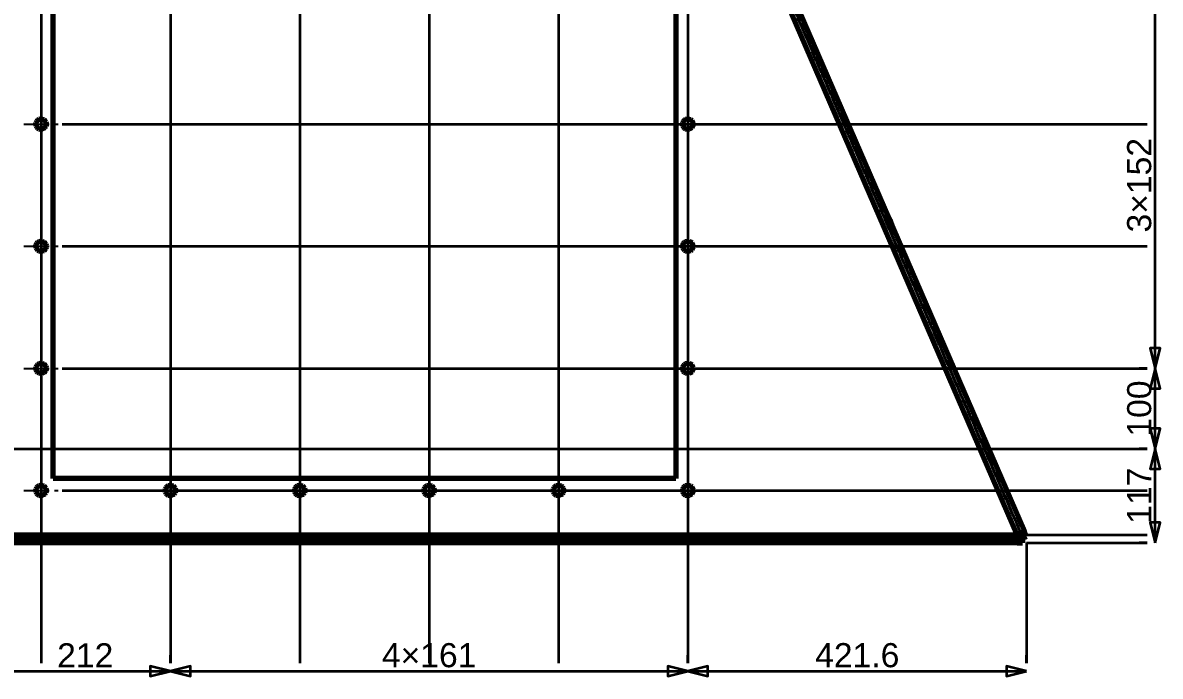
# Model space of a CAD drawing. Header units: millimetres. Extents: x 0 to 420, y 0 to 297.
# Drawn here: x 76.2 to 217.8, y 151.4 to 232.7 of the extents above; entities that cross this region are included whole.
import ezdxf
from ezdxf.enums import TextEntityAlignment as Align

# ---------------------------------------------------------------- set-up
doc = ezdxf.new("R2010")
doc.units = ezdxf.units.MM
doc.linetypes.add('CENTER', pattern=[5.08, 3.175, -0.635, 0.635, -0.635])
doc.linetypes.add('DASHED', pattern=[1.524, 1.27, -0.254])
doc.styles.add('GOST', font='Arial')

msp = doc.modelspace()

# ---------------------------------------------------------------- linework, layer by layer
at = {"color": 5, "linetype": 'DASHED', "lineweight": 35}
for p, q in [((162.7, 256.45), (200.7, 168.58)), ((163.15, 256.64), (201.16, 168.78)), ((200.44, 169.2), (162.8, 256.2)), ((80, 249), (80, 176)), ((157.5, 176), (157.5, 249)), ((177.58, 223.3), (177.12, 223.1)), ((177.58, 223.3), (177.12, 223.1)), ((177.13, 223.09), (177.12, 223.1)), ((177.12, 223.1), (177.13, 223.09)), ((177.14, 223.05), (177.13, 223.09)), ((177.13, 223.09), (177.14, 223.05)), ((177.17, 222.98), (177.14, 223.05)), ((177.14, 223.05), (177.17, 222.98)), ((177.21, 222.89), (177.17, 222.98)), ((177.17, 222.98), (177.21, 222.89)), ((177.25, 222.79), (177.21, 222.89)), ((177.21, 222.89), (177.25, 222.79)), ((177.3, 222.67), (177.25, 222.79)), ((177.25, 222.79), (177.3, 222.67)), ((177.36, 222.55), (177.3, 222.67)), ((177.3, 222.67), (177.36, 222.55)), ((177.41, 222.43), (177.36, 222.55)), ((177.36, 222.55), (177.41, 222.43)), ((177.46, 222.31), (177.41, 222.43)), ((177.41, 222.43), (177.46, 222.31)), ((177.51, 222.21), (177.46, 222.31)), ((177.46, 222.31), (177.51, 222.21)), ((177.58, 223.3), (177.58, 223.29)), ((177.58, 223.29), (177.58, 223.3)), ((177.58, 223.29), (177.6, 223.25)), ((177.6, 223.25), (177.58, 223.29)), ((177.6, 223.25), (177.63, 223.18)), ((177.63, 223.18), (177.6, 223.25)), ((177.63, 223.18), (177.67, 223.09)), ((177.67, 223.09), (177.63, 223.18)), ((177.67, 223.09), (177.71, 222.99)), ((177.71, 222.99), (177.67, 223.09)), ((177.71, 222.99), (177.76, 222.87)), ((177.76, 222.87), (177.71, 222.99)), ((177.76, 222.87), (177.82, 222.75)), ((177.82, 222.75), (177.76, 222.87)), ((177.82, 222.75), (177.87, 222.63)), ((177.87, 222.63), (177.82, 222.75)), ((177.87, 222.63), (177.92, 222.51)), ((177.92, 222.51), (177.87, 222.63)), ((177.92, 222.51), (177.96, 222.41)), ((177.96, 222.41), (177.92, 222.51)), ((177.96, 222.41), (178, 222.32)), ((178, 222.32), (177.96, 222.41)), ((178, 222.32), (178.03, 222.25)), ((178.03, 222.25), (178, 222.32)), ((178.03, 222.25), (178.05, 222.21)), ((178.05, 222.21), (178.03, 222.25)), ((177.54, 222.12), (177.51, 222.21)), ((177.51, 222.21), (177.54, 222.12)), ((177.57, 222.05), (177.54, 222.12)), ((177.54, 222.12), (177.57, 222.05)), ((177.59, 222.01), (177.57, 222.05)), ((177.57, 222.05), (177.59, 222.01)), ((177.6, 222), (177.59, 222.01)), ((177.59, 222.01), (177.6, 222)), ((178.05, 222.2), (177.6, 222)), ((178.05, 222.2), (177.6, 222)), ((178.05, 222.21), (178.05, 222.2)), ((178.05, 222.2), (178.05, 222.21)), ((77.88, 220.29), (77.85, 220.1)), ((77.85, 220.1), (77.88, 219.91)), ((77.96, 220.47), (77.88, 220.29)), ((77.88, 219.91), (77.96, 219.73)), ((78.09, 220.61), (77.96, 220.47)), ((77.96, 219.73), (78.09, 219.59)), ((78.26, 220.71), (78.09, 220.61)), ((78.09, 219.59), (78.26, 219.49)), ((78.45, 220.75), (78.26, 220.71)), ((78.26, 219.49), (78.45, 219.45)), ((78.64, 220.73), (78.45, 220.75)), ((78.45, 219.45), (78.64, 219.47)), ((78.83, 220.66), (78.64, 220.73)), ((78.64, 219.47), (78.83, 219.54)), ((78.98, 220.54), (78.83, 220.66)), ((78.83, 219.54), (78.98, 219.66)), ((79.09, 220.38), (78.98, 220.54)), ((78.98, 219.66), (79.09, 219.82)), ((79.14, 220.2), (79.09, 220.38)), ((79.09, 219.82), (79.14, 220)), ((79.14, 220), (79.14, 220.2)), ((158.38, 220.29), (158.35, 220.1)), ((158.35, 220.1), (158.38, 219.91)), ((158.46, 220.47), (158.38, 220.29)), ((158.38, 219.91), (158.46, 219.73)), ((158.59, 220.61), (158.46, 220.47)), ((158.46, 219.73), (158.59, 219.59)), ((158.76, 220.71), (158.59, 220.61)), ((158.59, 219.59), (158.76, 219.49)), ((158.95, 220.75), (158.76, 220.71)), ((158.76, 219.49), (158.95, 219.45)), ((159.14, 220.73), (158.95, 220.75)), ((158.95, 219.45), (159.14, 219.47)), ((159.33, 220.66), (159.14, 220.73)), ((159.14, 219.47), (159.33, 219.54)), ((159.48, 220.54), (159.33, 220.66)), ((159.33, 219.54), (159.48, 219.66)), ((159.59, 220.38), (159.48, 220.54)), ((159.48, 219.66), (159.59, 219.82)), ((159.64, 220.2), (159.59, 220.38)), ((159.59, 219.82), (159.64, 220)), ((159.64, 220), (159.64, 220.2)), ((183.93, 208.61), (183.47, 208.42)), ((183.93, 208.61), (183.47, 208.42)), ((183.48, 208.4), (183.47, 208.42)), ((183.47, 208.42), (183.48, 208.4)), ((183.5, 208.36), (183.48, 208.4)), ((183.48, 208.4), (183.5, 208.36)), ((183.52, 208.3), (183.5, 208.36)), ((183.5, 208.36), (183.52, 208.3)), ((183.56, 208.21), (183.52, 208.3)), ((183.52, 208.3), (183.56, 208.21)), ((183.61, 208.1), (183.56, 208.21)), ((183.56, 208.21), (183.61, 208.1)), ((183.66, 207.99), (183.61, 208.1)), ((183.61, 208.1), (183.66, 207.99)), ((183.94, 208.6), (183.93, 208.61)), ((183.95, 208.56), (183.94, 208.6)), ((183.98, 208.49), (183.95, 208.56)), ((184.02, 208.41), (183.98, 208.49)), ((184.07, 208.3), (184.02, 208.41)), ((184.12, 208.19), (184.07, 208.3)), ((184.17, 208.06), (184.12, 208.19)), ((183.71, 207.87), (183.66, 207.99)), ((183.66, 207.99), (183.71, 207.87)), ((183.76, 207.74), (183.71, 207.87)), ((183.71, 207.87), (183.76, 207.74)), ((183.81, 207.63), (183.76, 207.74)), ((183.76, 207.74), (183.81, 207.63)), ((183.86, 207.52), (183.81, 207.63)), ((183.81, 207.63), (183.86, 207.52)), ((183.9, 207.44), (183.86, 207.52)), ((183.86, 207.52), (183.9, 207.44)), ((183.92, 207.37), (183.9, 207.44)), ((183.9, 207.44), (183.92, 207.37)), ((183.94, 207.33), (183.92, 207.37)), ((183.92, 207.37), (183.94, 207.33)), ((183.95, 207.32), (183.94, 207.33)), ((183.94, 207.33), (183.95, 207.32)), ((184.41, 207.51), (183.95, 207.32)), ((184.41, 207.51), (183.95, 207.32)), ((184.22, 207.94), (184.17, 208.06)), ((184.27, 207.83), (184.22, 207.94)), ((184.32, 207.72), (184.27, 207.83)), ((184.36, 207.63), (184.32, 207.72)), ((184.38, 207.57), (184.36, 207.63)), ((184.4, 207.53), (184.38, 207.57)), ((184.41, 207.51), (184.4, 207.53)), ((77.96, 205.27), (77.88, 205.09)), ((78.09, 205.41), (77.96, 205.27)), ((78.26, 205.51), (78.09, 205.41)), ((78.45, 205.55), (78.26, 205.51)), ((78.64, 205.53), (78.45, 205.55)), ((78.83, 205.46), (78.64, 205.53)), ((78.98, 205.34), (78.83, 205.46)), ((79.09, 205.18), (78.98, 205.34)), ((158.46, 205.27), (158.38, 205.09)), ((158.59, 205.41), (158.46, 205.27)), ((158.76, 205.51), (158.59, 205.41)), ((158.95, 205.55), (158.76, 205.51)), ((159.14, 205.53), (158.95, 205.55)), ((159.33, 205.46), (159.14, 205.53)), ((159.48, 205.34), (159.33, 205.46)), ((159.59, 205.18), (159.48, 205.34)), ((77.88, 205.09), (77.85, 204.9)), ((77.85, 204.9), (77.88, 204.71)), ((77.88, 204.71), (77.96, 204.53)), ((77.96, 204.53), (78.09, 204.39)), ((78.09, 204.39), (78.26, 204.29)), ((78.26, 204.29), (78.45, 204.25)), ((78.45, 204.25), (78.64, 204.27)), ((78.64, 204.27), (78.83, 204.34)), ((78.83, 204.34), (78.98, 204.46)), ((78.98, 204.46), (79.09, 204.62)), ((79.14, 205), (79.09, 205.18)), ((79.09, 204.62), (79.14, 204.8)), ((79.14, 204.8), (79.14, 205)), ((158.38, 205.09), (158.35, 204.9)), ((158.35, 204.9), (158.38, 204.71)), ((158.38, 204.71), (158.46, 204.53)), ((158.46, 204.53), (158.59, 204.39)), ((158.59, 204.39), (158.76, 204.29)), ((158.76, 204.29), (158.95, 204.25)), ((158.95, 204.25), (159.14, 204.27)), ((159.14, 204.27), (159.33, 204.34)), ((159.33, 204.34), (159.48, 204.46)), ((159.48, 204.46), (159.59, 204.62)), ((159.64, 205), (159.59, 205.18)), ((159.59, 204.62), (159.64, 204.8)), ((159.64, 204.8), (159.64, 205)), ((190.28, 193.93), (189.82, 193.73)), ((190.28, 193.93), (189.82, 193.73)), ((189.83, 193.72), (189.82, 193.73)), ((189.82, 193.73), (189.83, 193.72)), ((189.85, 193.68), (189.83, 193.72)), ((189.83, 193.72), (189.85, 193.68)), ((189.88, 193.61), (189.85, 193.68)), ((189.85, 193.68), (189.88, 193.61)), ((189.91, 193.52), (189.88, 193.61)), ((189.88, 193.61), (189.91, 193.52)), ((189.96, 193.42), (189.91, 193.52)), ((189.91, 193.52), (189.96, 193.42)), ((190.01, 193.3), (189.96, 193.42)), ((189.96, 193.42), (190.01, 193.3)), ((190.06, 193.18), (190.01, 193.3)), ((190.01, 193.3), (190.06, 193.18)), ((190.12, 193.06), (190.06, 193.18)), ((190.06, 193.18), (190.12, 193.06)), ((190.17, 192.94), (190.12, 193.06)), ((190.12, 193.06), (190.17, 192.94)), ((190.21, 192.84), (190.17, 192.94)), ((190.17, 192.94), (190.21, 192.84)), ((190.25, 192.75), (190.21, 192.84)), ((190.21, 192.84), (190.25, 192.75)), ((190.28, 192.68), (190.25, 192.75)), ((190.25, 192.75), (190.28, 192.68)), ((190.28, 193.93), (190.29, 193.92)), ((190.29, 193.92), (190.28, 193.93)), ((190.29, 192.64), (190.28, 192.68)), ((190.28, 192.68), (190.29, 192.64)), ((190.29, 193.92), (190.31, 193.88)), ((190.31, 193.88), (190.29, 193.92)), ((190.3, 192.63), (190.29, 192.64)), ((190.29, 192.64), (190.3, 192.63)), ((190.76, 192.83), (190.3, 192.63)), ((190.76, 192.83), (190.3, 192.63)), ((190.31, 193.88), (190.34, 193.81)), ((190.34, 193.81), (190.31, 193.88)), ((190.34, 193.81), (190.37, 193.72)), ((190.37, 193.72), (190.34, 193.81)), ((190.37, 193.72), (190.42, 193.62)), ((190.42, 193.62), (190.37, 193.72)), ((190.42, 193.62), (190.47, 193.5)), ((190.47, 193.5), (190.42, 193.62)), ((190.47, 193.5), (190.52, 193.38)), ((190.52, 193.38), (190.47, 193.5)), ((190.52, 193.38), (190.57, 193.26)), ((190.57, 193.26), (190.52, 193.38)), ((190.57, 193.26), (190.62, 193.14)), ((190.62, 193.14), (190.57, 193.26)), ((190.62, 193.14), (190.67, 193.04)), ((190.67, 193.04), (190.62, 193.14)), ((190.67, 193.04), (190.71, 192.95)), ((190.71, 192.95), (190.67, 193.04)), ((190.71, 192.95), (190.74, 192.88)), ((190.74, 192.88), (190.71, 192.95)), ((190.74, 192.88), (190.75, 192.84)), ((190.75, 192.84), (190.74, 192.88)), ((190.75, 192.84), (190.76, 192.83)), ((190.76, 192.83), (190.75, 192.84)), ((77.88, 189.89), (77.85, 189.7)), ((77.85, 189.7), (77.88, 189.51)), ((77.96, 190.07), (77.88, 189.89)), ((78.09, 190.21), (77.96, 190.07)), ((78.26, 190.31), (78.09, 190.21)), ((78.45, 190.35), (78.26, 190.31)), ((78.64, 190.33), (78.45, 190.35)), ((78.83, 190.26), (78.64, 190.33)), ((78.98, 190.14), (78.83, 190.26)), ((79.09, 189.98), (78.98, 190.14)), ((79.14, 189.8), (79.09, 189.98)), ((79.14, 189.6), (79.14, 189.8)), ((158.38, 189.89), (158.35, 189.7)), ((158.35, 189.7), (158.38, 189.51)), ((158.46, 190.07), (158.38, 189.89)), ((158.59, 190.21), (158.46, 190.07)), ((158.76, 190.31), (158.59, 190.21)), ((158.95, 190.35), (158.76, 190.31)), ((159.14, 190.33), (158.95, 190.35)), ((159.33, 190.26), (159.14, 190.33)), ((159.48, 190.14), (159.33, 190.26)), ((159.59, 189.98), (159.48, 190.14)), ((159.64, 189.8), (159.59, 189.98)), ((159.64, 189.6), (159.64, 189.8)), ((77.88, 189.51), (77.96, 189.33)), ((77.96, 189.33), (78.09, 189.19)), ((78.09, 189.19), (78.26, 189.09)), ((78.26, 189.09), (78.45, 189.05)), ((78.45, 189.05), (78.64, 189.07)), ((78.64, 189.07), (78.83, 189.14)), ((78.83, 189.14), (78.98, 189.26)), ((78.98, 189.26), (79.09, 189.42)), ((79.09, 189.42), (79.14, 189.6)), ((158.38, 189.51), (158.46, 189.33)), ((158.46, 189.33), (158.59, 189.19)), ((158.59, 189.19), (158.76, 189.09)), ((158.76, 189.09), (158.95, 189.05)), ((158.95, 189.05), (159.14, 189.07)), ((159.14, 189.07), (159.33, 189.14)), ((159.33, 189.14), (159.48, 189.26)), ((159.48, 189.26), (159.59, 189.42)), ((159.59, 189.42), (159.64, 189.6)), ((196.64, 179.25), (196.18, 179.05)), ((196.64, 179.25), (196.18, 179.05)), ((196.18, 179.03), (196.18, 179.05)), ((196.18, 179.05), (196.18, 179.03)), ((196.2, 178.99), (196.18, 179.03)), ((196.18, 179.03), (196.2, 178.99)), ((196.23, 178.93), (196.2, 178.99)), ((196.2, 178.99), (196.23, 178.93)), ((196.27, 178.84), (196.23, 178.93)), ((196.23, 178.93), (196.27, 178.84)), ((196.31, 178.73), (196.27, 178.84)), ((196.27, 178.84), (196.31, 178.73)), ((196.36, 178.62), (196.31, 178.73)), ((196.31, 178.73), (196.36, 178.62)), ((196.41, 178.5), (196.36, 178.62)), ((196.36, 178.62), (196.41, 178.5)), ((196.47, 178.37), (196.41, 178.5)), ((196.41, 178.5), (196.47, 178.37)), ((196.52, 178.26), (196.47, 178.37)), ((196.47, 178.37), (196.52, 178.26)), ((196.64, 179.25), (196.64, 179.23)), ((196.64, 179.23), (196.64, 179.25)), ((196.64, 179.23), (196.66, 179.19)), ((196.66, 179.19), (196.64, 179.23)), ((196.66, 179.19), (196.69, 179.12)), ((196.69, 179.12), (196.66, 179.19)), ((196.69, 179.12), (196.73, 179.04)), ((196.73, 179.04), (196.69, 179.12)), ((196.73, 179.04), (196.77, 178.93)), ((196.77, 178.93), (196.73, 179.04)), ((196.77, 178.93), (196.82, 178.82)), ((196.82, 178.82), (196.77, 178.93)), ((196.82, 178.82), (196.87, 178.69)), ((196.87, 178.69), (196.82, 178.82)), ((196.87, 178.69), (196.93, 178.57)), ((196.93, 178.57), (196.87, 178.69)), ((196.93, 178.57), (196.98, 178.46)), ((196.98, 178.46), (196.93, 178.57)), ((196.98, 178.46), (197.02, 178.35)), ((197.02, 178.35), (196.98, 178.46)), ((196.56, 178.15), (196.52, 178.26)), ((196.52, 178.26), (196.56, 178.15)), ((196.6, 178.07), (196.56, 178.15)), ((196.56, 178.15), (196.6, 178.07)), ((196.63, 178), (196.6, 178.07)), ((196.6, 178.07), (196.63, 178)), ((196.65, 177.96), (196.63, 178)), ((196.63, 178), (196.65, 177.96)), ((197.11, 178.14), (196.65, 177.95)), ((197.11, 178.14), (196.65, 177.95)), ((196.65, 177.95), (196.65, 177.96)), ((196.65, 177.96), (196.65, 177.95)), ((197.02, 178.35), (197.06, 178.26)), ((197.06, 178.26), (197.02, 178.35)), ((197.06, 178.26), (197.09, 178.2)), ((197.09, 178.2), (197.06, 178.26)), ((197.09, 178.2), (197.11, 178.16)), ((197.11, 178.16), (197.09, 178.2)), ((197.11, 178.16), (197.11, 178.14)), ((197.11, 178.14), (197.11, 178.16)), ((80, 176), (157.5, 176)), ((77.88, 174.69), (77.85, 174.5)), ((77.85, 174.5), (77.88, 174.31)), ((77.96, 174.87), (77.88, 174.69)), ((77.88, 174.31), (77.96, 174.13)), ((78.09, 175.01), (77.96, 174.87)), ((77.96, 174.13), (78.09, 173.99)), ((78.26, 175.11), (78.09, 175.01)), ((78.45, 175.15), (78.26, 175.11)), ((78.64, 175.13), (78.45, 175.15)), ((78.83, 175.06), (78.64, 175.13)), ((78.98, 174.94), (78.83, 175.06)), ((79.09, 174.78), (78.98, 174.94)), ((78.98, 174.06), (79.09, 174.22)), ((79.14, 174.6), (79.09, 174.78)), ((79.09, 174.22), (79.14, 174.4)), ((79.14, 174.4), (79.14, 174.6)), ((93.98, 174.69), (93.95, 174.5)), ((93.95, 174.5), (93.98, 174.31)), ((94.06, 174.87), (93.98, 174.69)), ((93.98, 174.31), (94.06, 174.13)), ((94.19, 175.01), (94.06, 174.87)), ((94.06, 174.13), (94.19, 173.99)), ((94.36, 175.11), (94.19, 175.01)), ((94.55, 175.15), (94.36, 175.11)), ((94.74, 175.13), (94.55, 175.15)), ((94.93, 175.06), (94.74, 175.13)), ((95.08, 174.94), (94.93, 175.06)), ((95.19, 174.78), (95.08, 174.94)), ((95.08, 174.06), (95.19, 174.22)), ((95.24, 174.6), (95.19, 174.78)), ((95.19, 174.22), (95.24, 174.4)), ((95.24, 174.4), (95.24, 174.6)), ((110.08, 174.69), (110.05, 174.5)), ((110.05, 174.5), (110.08, 174.31)), ((110.16, 174.87), (110.08, 174.69)), ((110.08, 174.31), (110.16, 174.13)), ((110.29, 175.01), (110.16, 174.87)), ((110.16, 174.13), (110.29, 173.99)), ((110.46, 175.11), (110.29, 175.01)), ((110.65, 175.15), (110.46, 175.11)), ((110.84, 175.13), (110.65, 175.15)), ((111.03, 175.06), (110.84, 175.13)), ((111.18, 174.94), (111.03, 175.06)), ((111.29, 174.78), (111.18, 174.94)), ((111.18, 174.06), (111.29, 174.22)), ((111.34, 174.6), (111.29, 174.78)), ((111.29, 174.22), (111.34, 174.4)), ((111.34, 174.4), (111.34, 174.6)), ((126.18, 174.69), (126.15, 174.5)), ((126.15, 174.5), (126.18, 174.31)), ((126.26, 174.87), (126.18, 174.69)), ((126.18, 174.31), (126.26, 174.13)), ((126.39, 175.01), (126.26, 174.87)), ((126.26, 174.13), (126.39, 173.99)), ((126.56, 175.11), (126.39, 175.01)), ((126.75, 175.15), (126.56, 175.11)), ((126.94, 175.13), (126.75, 175.15)), ((127.13, 175.06), (126.94, 175.13)), ((127.28, 174.94), (127.13, 175.06)), ((127.39, 174.78), (127.28, 174.94)), ((127.28, 174.06), (127.39, 174.22)), ((127.44, 174.6), (127.39, 174.78)), ((127.39, 174.22), (127.44, 174.4)), ((127.44, 174.4), (127.44, 174.6)), ((142.28, 174.69), (142.25, 174.5)), ((142.25, 174.5), (142.28, 174.31)), ((142.36, 174.87), (142.28, 174.69)), ((142.28, 174.31), (142.36, 174.13)), ((142.49, 175.01), (142.36, 174.87)), ((142.36, 174.13), (142.49, 173.99)), ((142.66, 175.11), (142.49, 175.01)), ((142.85, 175.15), (142.66, 175.11)), ((143.04, 175.13), (142.85, 175.15)), ((143.23, 175.06), (143.04, 175.13)), ((143.38, 174.94), (143.23, 175.06)), ((143.49, 174.78), (143.38, 174.94)), ((143.38, 174.06), (143.49, 174.22)), ((143.54, 174.6), (143.49, 174.78)), ((143.49, 174.22), (143.54, 174.4)), ((143.54, 174.4), (143.54, 174.6)), ((158.38, 174.69), (158.35, 174.5)), ((158.35, 174.5), (158.38, 174.31)), ((158.46, 174.87), (158.38, 174.69)), ((158.38, 174.31), (158.46, 174.13)), ((158.59, 175.01), (158.46, 174.87)), ((158.46, 174.13), (158.59, 173.99)), ((158.76, 175.11), (158.59, 175.01)), ((158.95, 175.15), (158.76, 175.11)), ((159.14, 175.13), (158.95, 175.15)), ((159.33, 175.06), (159.14, 175.13)), ((159.48, 174.94), (159.33, 175.06)), ((159.59, 174.78), (159.48, 174.94)), ((159.48, 174.06), (159.59, 174.22)), ((159.64, 174.6), (159.59, 174.78)), ((159.59, 174.22), (159.64, 174.4)), ((159.64, 174.4), (159.64, 174.6)), ((78.09, 173.99), (78.26, 173.89)), ((78.26, 173.89), (78.45, 173.85)), ((78.45, 173.85), (78.64, 173.87)), ((78.64, 173.87), (78.83, 173.94)), ((78.83, 173.94), (78.98, 174.06)), ((94.19, 173.99), (94.36, 173.89)), ((94.36, 173.89), (94.55, 173.85)), ((94.55, 173.85), (94.74, 173.87)), ((94.74, 173.87), (94.93, 173.94)), ((94.93, 173.94), (95.08, 174.06)), ((110.29, 173.99), (110.46, 173.89)), ((110.46, 173.89), (110.65, 173.85)), ((110.65, 173.85), (110.84, 173.87)), ((110.84, 173.87), (111.03, 173.94)), ((111.03, 173.94), (111.18, 174.06)), ((126.39, 173.99), (126.56, 173.89)), ((126.56, 173.89), (126.75, 173.85)), ((126.75, 173.85), (126.94, 173.87)), ((126.94, 173.87), (127.13, 173.94)), ((127.13, 173.94), (127.28, 174.06)), ((142.49, 173.99), (142.66, 173.89)), ((142.66, 173.89), (142.85, 173.85)), ((142.85, 173.85), (143.04, 173.87)), ((143.04, 173.87), (143.23, 173.94)), ((143.23, 173.94), (143.38, 174.06)), ((158.59, 173.99), (158.76, 173.89)), ((158.76, 173.89), (158.95, 173.85)), ((158.95, 173.85), (159.14, 173.87)), ((159.14, 173.87), (159.33, 173.94)), ((159.33, 173.94), (159.48, 174.06)), ((73.5, 168.5), (199.98, 168.5)), ((200.65, 168.5), (73.5, 168.5)), ((76.4, 168.5), (76.42, 168.5)), ((76.4, 168), (76.4, 168.5)), ((76.4, 168), (76.4, 168.5)), ((76.42, 168.5), (76.4, 168.5)), ((76.42, 168.5), (76.46, 168.5)), ((76.46, 168.5), (76.42, 168.5)), ((76.46, 168.5), (76.53, 168.5)), ((76.53, 168.5), (76.46, 168.5)), ((76.53, 168.5), (76.63, 168.5)), ((76.63, 168.5), (76.53, 168.5)), ((76.63, 168.5), (76.74, 168.5)), ((76.74, 168.5), (76.63, 168.5)), ((76.74, 168.5), (76.87, 168.5)), ((76.87, 168.5), (76.74, 168.5)), ((76.87, 168.5), (77, 168.5)), ((77, 168.5), (76.87, 168.5)), ((77, 168.5), (77.13, 168.5)), ((77.13, 168.5), (77, 168.5)), ((77.13, 168.5), (77.26, 168.5)), ((77.26, 168.5), (77.13, 168.5)), ((77.26, 168.5), (77.37, 168.5)), ((77.37, 168.5), (77.26, 168.5)), ((77.37, 168.5), (77.47, 168.5)), ((77.47, 168.5), (77.37, 168.5)), ((77.47, 168.5), (77.54, 168.5)), ((77.54, 168.5), (77.47, 168.5)), ((77.54, 168.5), (77.58, 168.5)), ((77.58, 168.5), (77.54, 168.5)), ((77.58, 168.5), (77.6, 168.5)), ((77.6, 168.5), (77.58, 168.5)), ((77.6, 168), (77.6, 168.5)), ((77.6, 168), (77.6, 168.5)), ((101.4, 168.5), (101.42, 168.5)), ((101.4, 168), (101.4, 168.5)), ((101.4, 168), (101.4, 168.5)), ((101.42, 168.5), (101.4, 168.5)), ((101.42, 168.5), (101.46, 168.5)), ((101.46, 168.5), (101.42, 168.5)), ((101.46, 168.5), (101.53, 168.5)), ((101.53, 168.5), (101.46, 168.5)), ((101.53, 168.5), (101.63, 168.5)), ((101.63, 168.5), (101.53, 168.5)), ((101.63, 168.5), (101.74, 168.5)), ((101.74, 168.5), (101.63, 168.5)), ((101.74, 168.5), (101.87, 168.5)), ((101.87, 168.5), (101.74, 168.5)), ((101.87, 168.5), (102, 168.5)), ((102, 168.5), (101.87, 168.5)), ((102, 168.5), (102.13, 168.5)), ((102.13, 168.5), (102, 168.5)), ((102.13, 168.5), (102.26, 168.5)), ((102.26, 168.5), (102.13, 168.5)), ((102.26, 168.5), (102.37, 168.5)), ((102.37, 168.5), (102.26, 168.5)), ((102.37, 168.5), (102.47, 168.5)), ((102.47, 168.5), (102.37, 168.5)), ((102.47, 168.5), (102.54, 168.5)), ((102.54, 168.5), (102.47, 168.5)), ((102.54, 168.5), (102.58, 168.5)), ((102.58, 168.5), (102.54, 168.5)), ((102.58, 168.5), (102.6, 168.5)), ((102.6, 168.5), (102.58, 168.5)), ((102.6, 168), (102.6, 168.5)), ((102.6, 168), (102.6, 168.5)), ((126.4, 168.5), (126.42, 168.5)), ((126.4, 168), (126.4, 168.5)), ((126.4, 168), (126.4, 168.5)), ((126.42, 168.5), (126.4, 168.5)), ((126.42, 168.5), (126.46, 168.5)), ((126.46, 168.5), (126.42, 168.5)), ((126.46, 168.5), (126.53, 168.5)), ((126.53, 168.5), (126.46, 168.5)), ((126.53, 168.5), (126.63, 168.5)), ((126.63, 168.5), (126.53, 168.5)), ((126.63, 168.5), (126.74, 168.5)), ((126.74, 168.5), (126.63, 168.5)), ((126.74, 168.5), (126.87, 168.5)), ((126.87, 168.5), (126.74, 168.5)), ((126.87, 168.5), (127, 168.5)), ((127, 168.5), (126.87, 168.5)), ((127, 168.5), (127.13, 168.5)), ((127.13, 168.5), (127, 168.5)), ((127.13, 168.5), (127.26, 168.5)), ((127.26, 168.5), (127.13, 168.5)), ((127.26, 168.5), (127.37, 168.5)), ((127.37, 168.5), (127.26, 168.5)), ((127.37, 168.5), (127.47, 168.5)), ((127.47, 168.5), (127.37, 168.5)), ((127.47, 168.5), (127.54, 168.5)), ((127.54, 168.5), (127.47, 168.5)), ((127.54, 168.5), (127.58, 168.5)), ((127.58, 168.5), (127.54, 168.5)), ((127.58, 168.5), (127.6, 168.5)), ((127.6, 168.5), (127.58, 168.5)), ((127.6, 168), (127.6, 168.5)), ((127.6, 168), (127.6, 168.5)), ((151.4, 168.5), (151.42, 168.5)), ((151.4, 168), (151.4, 168.5)), ((151.4, 168), (151.4, 168.5)), ((151.42, 168.5), (151.4, 168.5)), ((151.42, 168.5), (151.46, 168.5)), ((151.46, 168.5), (151.42, 168.5)), ((151.46, 168.5), (151.53, 168.5)), ((151.53, 168.5), (151.46, 168.5)), ((151.53, 168.5), (151.63, 168.5)), ((151.63, 168.5), (151.53, 168.5)), ((151.63, 168.5), (151.74, 168.5)), ((151.74, 168.5), (151.63, 168.5)), ((151.74, 168.5), (151.87, 168.5)), ((151.87, 168.5), (151.74, 168.5)), ((151.87, 168.5), (152, 168.5)), ((152, 168.5), (151.87, 168.5)), ((152, 168.5), (152.13, 168.5)), ((152.13, 168.5), (152, 168.5)), ((152.13, 168.5), (152.26, 168.5)), ((152.26, 168.5), (152.13, 168.5)), ((152.26, 168.5), (152.37, 168.5)), ((152.37, 168.5), (152.26, 168.5)), ((152.37, 168.5), (152.47, 168.5)), ((152.47, 168.5), (152.37, 168.5)), ((152.47, 168.5), (152.54, 168.5)), ((152.54, 168.5), (152.47, 168.5)), ((152.54, 168.5), (152.58, 168.5)), ((152.58, 168.5), (152.54, 168.5)), ((152.58, 168.5), (152.6, 168.5)), ((152.6, 168.5), (152.58, 168.5)), ((152.6, 168), (152.6, 168.5)), ((152.6, 168), (152.6, 168.5)), ((176.4, 168.5), (176.42, 168.5)), ((176.4, 168), (176.4, 168.5)), ((176.4, 168), (176.4, 168.5)), ((176.42, 168.5), (176.4, 168.5)), ((176.42, 168.5), (176.46, 168.5)), ((176.46, 168.5), (176.42, 168.5)), ((176.46, 168.5), (176.53, 168.5)), ((176.53, 168.5), (176.46, 168.5)), ((176.53, 168.5), (176.63, 168.5)), ((176.63, 168.5), (176.53, 168.5)), ((176.63, 168.5), (176.74, 168.5)), ((176.74, 168.5), (176.63, 168.5)), ((176.74, 168.5), (176.87, 168.5)), ((176.87, 168.5), (176.74, 168.5)), ((176.87, 168.5), (177, 168.5)), ((177, 168.5), (176.87, 168.5)), ((177, 168.5), (177.13, 168.5)), ((177.13, 168.5), (177, 168.5)), ((177.13, 168.5), (177.26, 168.5)), ((177.26, 168.5), (177.13, 168.5)), ((177.26, 168.5), (177.37, 168.5)), ((177.37, 168.5), (177.26, 168.5)), ((177.37, 168.5), (177.47, 168.5)), ((177.47, 168.5), (177.37, 168.5)), ((177.47, 168.5), (177.54, 168.5)), ((177.54, 168.5), (177.47, 168.5)), ((177.54, 168.5), (177.58, 168.5)), ((177.58, 168.5), (177.54, 168.5)), ((177.58, 168.5), (177.6, 168.5)), ((177.6, 168.5), (177.58, 168.5)), ((177.6, 168), (177.6, 168.5)), ((177.6, 168), (177.6, 168.5)), ((199.98, 169), (200.03, 169.02)), ((199.98, 169), (199.98, 168.94)), ((199.98, 168.94), (199.98, 168.89)), ((199.98, 168.89), (199.98, 168.83)), ((199.98, 168.83), (199.98, 168.78)), ((199.98, 168.78), (199.98, 168.73)), ((199.98, 168.73), (199.98, 168.69)), ((199.98, 168.69), (199.98, 168.65)), ((199.98, 168.65), (199.98, 168.61)), ((199.98, 168.61), (199.98, 168.58)), ((199.98, 168.58), (199.98, 168.55)), ((199.98, 168.55), (199.98, 168.53)), ((199.98, 168.53), (199.98, 168.51)), ((199.98, 168.51), (199.98, 168.5)), ((199.98, 168.5), (199.98, 168.5)), ((199.98, 168.5), (199.98, 168)), ((200.03, 169.02), (200.08, 169.04)), ((200.08, 169.04), (200.13, 169.07)), ((200.13, 169.07), (200.18, 169.09)), ((200.18, 169.09), (200.22, 169.11)), ((200.22, 169.11), (200.26, 169.12)), ((200.26, 169.12), (200.3, 169.14)), ((200.3, 169.14), (200.34, 169.16)), ((200.34, 169.16), (200.37, 169.17)), ((200.37, 169.17), (200.39, 169.18)), ((200.39, 169.18), (200.41, 169.19)), ((200.41, 169.19), (200.43, 169.19)), ((200.43, 169.19), (200.43, 169.2)), ((200.43, 169.2), (200.44, 169.2)), ((200.44, 169.2), (200.9, 169.4)), ((200.65, 168.5), (200.65, 168)), ((200.7, 168.58), (201.16, 168.78)), ((200.65, 168), (73.5, 168)), ((76.42, 168), (76.4, 168)), ((76.4, 168), (76.42, 168)), ((76.46, 168), (76.42, 168)), ((76.42, 168), (76.46, 168)), ((76.53, 168), (76.46, 168)), ((76.46, 168), (76.53, 168)), ((76.63, 168), (76.53, 168)), ((76.53, 168), (76.63, 168)), ((76.74, 168), (76.63, 168)), ((76.63, 168), (76.74, 168)), ((76.87, 168), (76.74, 168)), ((76.74, 168), (76.87, 168)), ((77, 168), (76.87, 168)), ((76.87, 168), (77, 168)), ((77.13, 168), (77, 168)), ((77, 168), (77.13, 168)), ((77.26, 168), (77.13, 168)), ((77.13, 168), (77.26, 168)), ((77.37, 168), (77.26, 168)), ((77.26, 168), (77.37, 168)), ((77.47, 168), (77.37, 168)), ((77.37, 168), (77.47, 168)), ((77.54, 168), (77.47, 168)), ((77.47, 168), (77.54, 168)), ((77.58, 168), (77.54, 168)), ((77.54, 168), (77.58, 168)), ((77.6, 168), (77.58, 168)), ((77.58, 168), (77.6, 168)), ((101.42, 168), (101.4, 168)), ((101.4, 168), (101.42, 168)), ((101.46, 168), (101.42, 168)), ((101.42, 168), (101.46, 168)), ((101.53, 168), (101.46, 168)), ((101.46, 168), (101.53, 168)), ((101.63, 168), (101.53, 168)), ((101.53, 168), (101.63, 168)), ((101.74, 168), (101.63, 168)), ((101.63, 168), (101.74, 168)), ((101.87, 168), (101.74, 168)), ((101.74, 168), (101.87, 168)), ((102, 168), (101.87, 168)), ((101.87, 168), (102, 168)), ((102.13, 168), (102, 168)), ((102, 168), (102.13, 168)), ((102.26, 168), (102.13, 168)), ((102.13, 168), (102.26, 168)), ((102.37, 168), (102.26, 168)), ((102.26, 168), (102.37, 168)), ((102.47, 168), (102.37, 168)), ((102.37, 168), (102.47, 168)), ((102.54, 168), (102.47, 168)), ((102.47, 168), (102.54, 168)), ((102.58, 168), (102.54, 168)), ((102.54, 168), (102.58, 168)), ((102.6, 168), (102.58, 168)), ((102.58, 168), (102.6, 168)), ((126.42, 168), (126.4, 168)), ((126.4, 168), (126.42, 168)), ((126.46, 168), (126.42, 168)), ((126.42, 168), (126.46, 168)), ((126.53, 168), (126.46, 168)), ((126.46, 168), (126.53, 168)), ((126.63, 168), (126.53, 168)), ((126.53, 168), (126.63, 168)), ((126.74, 168), (126.63, 168)), ((126.63, 168), (126.74, 168)), ((126.87, 168), (126.74, 168)), ((126.74, 168), (126.87, 168)), ((127, 168), (126.87, 168)), ((126.87, 168), (127, 168)), ((127.13, 168), (127, 168)), ((127, 168), (127.13, 168)), ((127.26, 168), (127.13, 168)), ((127.13, 168), (127.26, 168)), ((127.37, 168), (127.26, 168)), ((127.26, 168), (127.37, 168)), ((127.47, 168), (127.37, 168)), ((127.37, 168), (127.47, 168)), ((127.54, 168), (127.47, 168)), ((127.47, 168), (127.54, 168)), ((127.58, 168), (127.54, 168)), ((127.54, 168), (127.58, 168)), ((127.6, 168), (127.58, 168)), ((127.58, 168), (127.6, 168)), ((151.42, 168), (151.4, 168)), ((151.4, 168), (151.42, 168)), ((151.46, 168), (151.42, 168)), ((151.42, 168), (151.46, 168)), ((151.53, 168), (151.46, 168)), ((151.46, 168), (151.53, 168)), ((151.63, 168), (151.53, 168)), ((151.53, 168), (151.63, 168)), ((151.74, 168), (151.63, 168)), ((151.63, 168), (151.74, 168)), ((151.87, 168), (151.74, 168)), ((151.74, 168), (151.87, 168)), ((152, 168), (151.87, 168)), ((151.87, 168), (152, 168)), ((152.13, 168), (152, 168)), ((152, 168), (152.13, 168)), ((152.26, 168), (152.13, 168)), ((152.13, 168), (152.26, 168)), ((152.37, 168), (152.26, 168)), ((152.26, 168), (152.37, 168)), ((152.47, 168), (152.37, 168)), ((152.37, 168), (152.47, 168)), ((152.54, 168), (152.47, 168)), ((152.47, 168), (152.54, 168)), ((152.58, 168), (152.54, 168)), ((152.54, 168), (152.58, 168)), ((152.6, 168), (152.58, 168)), ((152.58, 168), (152.6, 168)), ((176.42, 168), (176.4, 168)), ((176.4, 168), (176.42, 168)), ((176.46, 168), (176.42, 168)), ((176.42, 168), (176.46, 168)), ((176.53, 168), (176.46, 168)), ((176.46, 168), (176.53, 168)), ((176.63, 168), (176.53, 168)), ((176.53, 168), (176.63, 168)), ((176.74, 168), (176.63, 168)), ((176.63, 168), (176.74, 168)), ((176.87, 168), (176.74, 168)), ((176.74, 168), (176.87, 168)), ((177, 168), (176.87, 168)), ((176.87, 168), (177, 168)), ((177.13, 168), (177, 168)), ((177, 168), (177.13, 168)), ((177.26, 168), (177.13, 168)), ((177.13, 168), (177.26, 168)), ((177.37, 168), (177.26, 168)), ((177.26, 168), (177.37, 168)), ((177.47, 168), (177.37, 168)), ((177.37, 168), (177.47, 168)), ((177.54, 168), (177.47, 168)), ((177.47, 168), (177.54, 168)), ((177.58, 168), (177.54, 168)), ((177.54, 168), (177.58, 168)), ((177.6, 168), (177.58, 168)), ((177.58, 168), (177.6, 168))]:
    msp.add_line(p, q, dxfattribs=at)
at = {"color": 1, "lineweight": 70}
for p, q in [((163.26, 256.4), (200.9, 169.4)), ((199.98, 169), (162.34, 256)), ((80, 176), (80, 249)), ((157.5, 249), (157.5, 176)), ((77.85, 220.1), (77.88, 220.29)), ((77.88, 219.91), (77.85, 220.1)), ((77.88, 220.29), (77.96, 220.47)), ((77.96, 219.73), (77.88, 219.91)), ((77.96, 220.47), (78.09, 220.61)), ((78.09, 219.59), (77.96, 219.73)), ((78.09, 220.61), (78.26, 220.71)), ((78.26, 219.49), (78.09, 219.59)), ((78.26, 220.71), (78.45, 220.75)), ((78.45, 219.45), (78.26, 219.49)), ((78.45, 220.75), (78.64, 220.73)), ((78.64, 219.47), (78.45, 219.45)), ((78.64, 220.73), (78.83, 220.66)), ((78.83, 219.54), (78.64, 219.47)), ((78.83, 220.66), (78.98, 220.54)), ((78.98, 219.66), (78.83, 219.54)), ((78.98, 220.54), (79.09, 220.38)), ((79.09, 219.82), (78.98, 219.66)), ((79.09, 220.38), (79.14, 220.2)), ((79.14, 220), (79.09, 219.82)), ((79.14, 220.2), (79.14, 220)), ((158.35, 220.1), (158.38, 220.29)), ((158.38, 219.91), (158.35, 220.1)), ((158.38, 220.29), (158.46, 220.47)), ((158.46, 219.73), (158.38, 219.91)), ((158.46, 220.47), (158.59, 220.61)), ((158.59, 219.59), (158.46, 219.73)), ((158.59, 220.61), (158.76, 220.71)), ((158.76, 219.49), (158.59, 219.59)), ((158.76, 220.71), (158.95, 220.75)), ((158.95, 219.45), (158.76, 219.49)), ((158.95, 220.75), (159.14, 220.73)), ((159.14, 219.47), (158.95, 219.45)), ((159.14, 220.73), (159.33, 220.66)), ((159.33, 219.54), (159.14, 219.47)), ((159.33, 220.66), (159.48, 220.54)), ((159.48, 219.66), (159.33, 219.54)), ((159.48, 220.54), (159.59, 220.38)), ((159.59, 219.82), (159.48, 219.66)), ((159.59, 220.38), (159.64, 220.2)), ((159.64, 220), (159.59, 219.82)), ((159.64, 220.2), (159.64, 220)), ((183.93, 208.61), (183.94, 208.6)), ((183.94, 208.6), (183.95, 208.56)), ((183.95, 208.56), (183.98, 208.49)), ((183.98, 208.49), (184.02, 208.41)), ((184.02, 208.41), (184.07, 208.3)), ((184.07, 208.3), (184.12, 208.19)), ((184.12, 208.19), (184.17, 208.06)), ((184.17, 208.06), (184.22, 207.94)), ((184.22, 207.94), (184.27, 207.83)), ((184.27, 207.83), (184.32, 207.72)), ((184.32, 207.72), (184.36, 207.63)), ((184.36, 207.63), (184.38, 207.57)), ((184.38, 207.57), (184.4, 207.53)), ((184.4, 207.53), (184.41, 207.51)), ((77.88, 205.09), (77.96, 205.27)), ((77.96, 205.27), (78.09, 205.41)), ((78.09, 205.41), (78.26, 205.51)), ((78.26, 205.51), (78.45, 205.55)), ((78.45, 205.55), (78.64, 205.53)), ((78.64, 205.53), (78.83, 205.46)), ((78.83, 205.46), (78.98, 205.34)), ((78.98, 205.34), (79.09, 205.18)), ((158.38, 205.09), (158.46, 205.27)), ((158.46, 205.27), (158.59, 205.41)), ((158.59, 205.41), (158.76, 205.51)), ((158.76, 205.51), (158.95, 205.55)), ((158.95, 205.55), (159.14, 205.53)), ((159.14, 205.53), (159.33, 205.46)), ((159.33, 205.46), (159.48, 205.34)), ((159.48, 205.34), (159.59, 205.18)), ((77.85, 204.9), (77.88, 205.09)), ((77.88, 204.71), (77.85, 204.9)), ((77.96, 204.53), (77.88, 204.71)), ((78.09, 204.39), (77.96, 204.53)), ((78.26, 204.29), (78.09, 204.39)), ((78.45, 204.25), (78.26, 204.29)), ((78.64, 204.27), (78.45, 204.25)), ((78.83, 204.34), (78.64, 204.27)), ((78.98, 204.46), (78.83, 204.34)), ((79.09, 204.62), (78.98, 204.46)), ((79.09, 205.18), (79.14, 205)), ((79.14, 204.8), (79.09, 204.62)), ((79.14, 205), (79.14, 204.8)), ((158.35, 204.9), (158.38, 205.09)), ((158.38, 204.71), (158.35, 204.9)), ((158.46, 204.53), (158.38, 204.71)), ((158.59, 204.39), (158.46, 204.53)), ((158.76, 204.29), (158.59, 204.39)), ((158.95, 204.25), (158.76, 204.29)), ((159.14, 204.27), (158.95, 204.25)), ((159.33, 204.34), (159.14, 204.27)), ((159.48, 204.46), (159.33, 204.34)), ((159.59, 204.62), (159.48, 204.46)), ((159.59, 205.18), (159.64, 205)), ((159.64, 204.8), (159.59, 204.62)), ((159.64, 205), (159.64, 204.8)), ((77.85, 189.7), (77.88, 189.89)), ((77.88, 189.51), (77.85, 189.7)), ((77.88, 189.89), (77.96, 190.07)), ((77.96, 190.07), (78.09, 190.21)), ((78.09, 190.21), (78.26, 190.31)), ((78.26, 190.31), (78.45, 190.35)), ((78.45, 190.35), (78.64, 190.33)), ((78.64, 190.33), (78.83, 190.26)), ((78.83, 190.26), (78.98, 190.14)), ((78.98, 190.14), (79.09, 189.98)), ((79.09, 189.98), (79.14, 189.8)), ((79.14, 189.8), (79.14, 189.6)), ((158.35, 189.7), (158.38, 189.89)), ((158.38, 189.51), (158.35, 189.7)), ((158.38, 189.89), (158.46, 190.07)), ((158.46, 190.07), (158.59, 190.21)), ((158.59, 190.21), (158.76, 190.31)), ((158.76, 190.31), (158.95, 190.35)), ((158.95, 190.35), (159.14, 190.33)), ((159.14, 190.33), (159.33, 190.26)), ((159.33, 190.26), (159.48, 190.14)), ((159.48, 190.14), (159.59, 189.98)), ((159.59, 189.98), (159.64, 189.8)), ((159.64, 189.8), (159.64, 189.6)), ((77.96, 189.33), (77.88, 189.51)), ((78.09, 189.19), (77.96, 189.33)), ((78.26, 189.09), (78.09, 189.19)), ((78.45, 189.05), (78.26, 189.09)), ((78.64, 189.07), (78.45, 189.05)), ((78.83, 189.14), (78.64, 189.07)), ((78.98, 189.26), (78.83, 189.14)), ((79.09, 189.42), (78.98, 189.26)), ((79.14, 189.6), (79.09, 189.42)), ((158.46, 189.33), (158.38, 189.51)), ((158.59, 189.19), (158.46, 189.33)), ((158.76, 189.09), (158.59, 189.19)), ((158.95, 189.05), (158.76, 189.09)), ((159.14, 189.07), (158.95, 189.05)), ((159.33, 189.14), (159.14, 189.07)), ((159.48, 189.26), (159.33, 189.14)), ((159.59, 189.42), (159.48, 189.26)), ((159.64, 189.6), (159.59, 189.42)), ((157.5, 176), (80, 176)), ((77.85, 174.5), (77.88, 174.69)), ((77.88, 174.31), (77.85, 174.5)), ((77.88, 174.69), (77.96, 174.87)), ((77.96, 174.13), (77.88, 174.31)), ((77.96, 174.87), (78.09, 175.01)), ((78.09, 173.99), (77.96, 174.13)), ((78.09, 175.01), (78.26, 175.11)), ((78.26, 175.11), (78.45, 175.15)), ((78.45, 175.15), (78.64, 175.13)), ((78.64, 175.13), (78.83, 175.06)), ((78.83, 175.06), (78.98, 174.94)), ((78.98, 174.94), (79.09, 174.78)), ((79.09, 174.22), (78.98, 174.06)), ((79.09, 174.78), (79.14, 174.6)), ((79.14, 174.4), (79.09, 174.22)), ((79.14, 174.6), (79.14, 174.4)), ((93.95, 174.5), (93.98, 174.69)), ((93.98, 174.31), (93.95, 174.5)), ((93.98, 174.69), (94.06, 174.87)), ((94.06, 174.13), (93.98, 174.31)), ((94.06, 174.87), (94.19, 175.01)), ((94.19, 173.99), (94.06, 174.13)), ((94.19, 175.01), (94.36, 175.11)), ((94.36, 175.11), (94.55, 175.15)), ((94.55, 175.15), (94.74, 175.13)), ((94.74, 175.13), (94.93, 175.06)), ((94.93, 175.06), (95.08, 174.94)), ((95.08, 174.94), (95.19, 174.78)), ((95.19, 174.22), (95.08, 174.06)), ((95.19, 174.78), (95.24, 174.6)), ((95.24, 174.4), (95.19, 174.22)), ((95.24, 174.6), (95.24, 174.4)), ((110.05, 174.5), (110.08, 174.69)), ((110.08, 174.31), (110.05, 174.5)), ((110.08, 174.69), (110.16, 174.87)), ((110.16, 174.13), (110.08, 174.31)), ((110.16, 174.87), (110.29, 175.01)), ((110.29, 173.99), (110.16, 174.13)), ((110.29, 175.01), (110.46, 175.11)), ((110.46, 175.11), (110.65, 175.15)), ((110.65, 175.15), (110.84, 175.13)), ((110.84, 175.13), (111.03, 175.06)), ((111.03, 175.06), (111.18, 174.94)), ((111.18, 174.94), (111.29, 174.78)), ((111.29, 174.22), (111.18, 174.06)), ((111.29, 174.78), (111.34, 174.6)), ((111.34, 174.4), (111.29, 174.22)), ((111.34, 174.6), (111.34, 174.4)), ((126.15, 174.5), (126.18, 174.69)), ((126.18, 174.31), (126.15, 174.5)), ((126.18, 174.69), (126.26, 174.87)), ((126.26, 174.13), (126.18, 174.31)), ((126.26, 174.87), (126.39, 175.01)), ((126.39, 173.99), (126.26, 174.13)), ((126.39, 175.01), (126.56, 175.11)), ((126.56, 175.11), (126.75, 175.15)), ((126.75, 175.15), (126.94, 175.13)), ((126.94, 175.13), (127.13, 175.06)), ((127.13, 175.06), (127.28, 174.94)), ((127.28, 174.94), (127.39, 174.78)), ((127.39, 174.22), (127.28, 174.06)), ((127.39, 174.78), (127.44, 174.6)), ((127.44, 174.4), (127.39, 174.22)), ((127.44, 174.6), (127.44, 174.4)), ((142.25, 174.5), (142.28, 174.69)), ((142.28, 174.31), (142.25, 174.5)), ((142.28, 174.69), (142.36, 174.87)), ((142.36, 174.13), (142.28, 174.31)), ((142.36, 174.87), (142.49, 175.01)), ((142.49, 173.99), (142.36, 174.13)), ((142.49, 175.01), (142.66, 175.11)), ((142.66, 175.11), (142.85, 175.15)), ((142.85, 175.15), (143.04, 175.13)), ((143.04, 175.13), (143.23, 175.06)), ((143.23, 175.06), (143.38, 174.94)), ((143.38, 174.94), (143.49, 174.78)), ((143.49, 174.22), (143.38, 174.06)), ((143.49, 174.78), (143.54, 174.6)), ((143.54, 174.4), (143.49, 174.22)), ((143.54, 174.6), (143.54, 174.4)), ((158.35, 174.5), (158.38, 174.69)), ((158.38, 174.31), (158.35, 174.5)), ((158.38, 174.69), (158.46, 174.87)), ((158.46, 174.13), (158.38, 174.31)), ((158.46, 174.87), (158.59, 175.01)), ((158.59, 173.99), (158.46, 174.13)), ((158.59, 175.01), (158.76, 175.11)), ((158.76, 175.11), (158.95, 175.15)), ((158.95, 175.15), (159.14, 175.13)), ((159.14, 175.13), (159.33, 175.06)), ((159.33, 175.06), (159.48, 174.94)), ((159.48, 174.94), (159.59, 174.78)), ((159.59, 174.22), (159.48, 174.06)), ((159.59, 174.78), (159.64, 174.6)), ((159.64, 174.4), (159.59, 174.22)), ((159.64, 174.6), (159.64, 174.4)), ((78.26, 173.89), (78.09, 173.99)), ((78.45, 173.85), (78.26, 173.89)), ((78.64, 173.87), (78.45, 173.85)), ((78.83, 173.94), (78.64, 173.87)), ((78.98, 174.06), (78.83, 173.94)), ((94.36, 173.89), (94.19, 173.99)), ((94.55, 173.85), (94.36, 173.89)), ((94.74, 173.87), (94.55, 173.85)), ((94.93, 173.94), (94.74, 173.87)), ((95.08, 174.06), (94.93, 173.94)), ((110.46, 173.89), (110.29, 173.99)), ((110.65, 173.85), (110.46, 173.89)), ((110.84, 173.87), (110.65, 173.85)), ((111.03, 173.94), (110.84, 173.87)), ((111.18, 174.06), (111.03, 173.94)), ((126.56, 173.89), (126.39, 173.99)), ((126.75, 173.85), (126.56, 173.89)), ((126.94, 173.87), (126.75, 173.85)), ((127.13, 173.94), (126.94, 173.87)), ((127.28, 174.06), (127.13, 173.94)), ((142.66, 173.89), (142.49, 173.99)), ((142.85, 173.85), (142.66, 173.89)), ((143.04, 173.87), (142.85, 173.85)), ((143.23, 173.94), (143.04, 173.87)), ((143.38, 174.06), (143.23, 173.94)), ((158.76, 173.89), (158.59, 173.99)), ((158.95, 173.85), (158.76, 173.89)), ((159.14, 173.87), (158.95, 173.85)), ((159.33, 173.94), (159.14, 173.87)), ((159.48, 174.06), (159.33, 173.94)), ((73.5, 169), (199.98, 169)), ((200.08, 169.04), (199.98, 169)), ((199.98, 169), (199.98, 168.89)), ((199.98, 168.89), (199.98, 168.78)), ((199.98, 168.78), (199.98, 168.67)), ((199.98, 168.67), (199.98, 168.57)), ((199.98, 168.57), (199.98, 168.47)), ((199.98, 168.5), (200.65, 168.5)), ((199.98, 168.47), (199.98, 168.38)), ((200.18, 169.09), (200.08, 169.04)), ((200.28, 169.13), (200.18, 169.09)), ((200.38, 169.17), (200.28, 169.13)), ((200.47, 169.21), (200.38, 169.17)), ((200.44, 169.2), (200.7, 168.58)), ((200.55, 169.25), (200.47, 169.21)), ((200.63, 169.28), (200.55, 169.25)), ((200.7, 169.31), (200.63, 169.28)), ((200.65, 168.5), (200.65, 168)), ((200.75, 169.34), (200.7, 169.31)), ((200.7, 168.58), (201.16, 168.78)), ((200.8, 169.36), (200.75, 169.34)), ((200.84, 169.37), (200.8, 169.36)), ((200.87, 169.39), (200.84, 169.37)), ((200.89, 169.39), (200.87, 169.39)), ((200.9, 169.4), (200.89, 169.39)), ((201.16, 168.78), (200.9, 169.4)), ((199.98, 168), (73.5, 168)), ((199.98, 168.38), (199.98, 168.29)), ((199.98, 168.29), (199.98, 168.22)), ((199.98, 168.22), (199.98, 168.15)), ((199.98, 168.15), (199.98, 168.1)), ((199.98, 168.1), (199.98, 168.06)), ((199.98, 168.06), (199.98, 168.03)), ((199.98, 168.03), (199.98, 168.01)), ((199.98, 168.01), (199.98, 168)), ((199.98, 168), (200.65, 168))]:
    msp.add_line(p, q, dxfattribs=at)
at = {"color": 7, "lineweight": 35}
for p, q in [((78.5, 247.85), (78.5, 153)), ((94.6, 247.85), (94.6, 153)), ((110.7, 247.85), (110.7, 153)), ((126.8, 247.85), (126.8, 153)), ((142.9, 247.85), (142.9, 153)), ((159, 247.85), (159, 153)), ((217.16, 189.7), (217.16, 235.3)), ((78.5, 232.65), (78.5, 153)), ((159, 232.65), (159, 153)), ((81.15, 220.1), (216.16, 220.1)), ((161.65, 220.1), (216.16, 220.1)), ((78.5, 217.45), (78.5, 153)), ((159, 217.45), (159, 153)), ((81.15, 204.9), (216.16, 204.9)), ((161.65, 204.9), (216.16, 204.9)), ((78.5, 202.25), (78.5, 153)), ((159, 202.25), (159, 153)), ((81.15, 189.7), (216.16, 189.7)), ((161.65, 189.7), (216.16, 189.7)), ((216.16, 189.7), (215.16, 189.7)), ((216.16, 189.7), (215.16, 189.7)), ((217.16, 179.7), (217.16, 189.7)), ((78.5, 187.05), (78.5, 153)), ((159, 187.05), (159, 153)), ((68.1, 179.7), (216.16, 179.7)), ((216.16, 179.7), (215.16, 179.7)), ((216.16, 179.7), (215.16, 179.7)), ((217.16, 168), (217.16, 179.7)), ((81.15, 174.5), (216.16, 174.5)), ((97.25, 174.5), (216.16, 174.5)), ((113.35, 174.5), (216.16, 174.5)), ((129.45, 174.5), (216.16, 174.5)), ((145.55, 174.5), (216.16, 174.5)), ((161.65, 174.5), (216.16, 174.5)), ((78.5, 171.85), (78.5, 153)), ((94.6, 171.85), (94.6, 153)), ((110.7, 171.85), (110.7, 153)), ((126.8, 171.85), (126.8, 153)), ((142.9, 171.85), (142.9, 153)), ((159, 171.85), (159, 153)), ((75.5, 169), (216.16, 169)), ((201.16, 168), (201.16, 153)), ((201.16, 168), (216.16, 168)), ((216.16, 168), (215.16, 168)), ((94.6, 153), (94.6, 154)), ((94.6, 153), (94.6, 154)), ((159, 153), (159, 154)), ((159, 153), (159, 154)), ((201.16, 153), (201.16, 154)), ((73.4, 152), (94.6, 152)), ((94.6, 152), (159, 152)), ((159, 152), (201.16, 152))]:
    msp.add_line(p, q, dxfattribs=at)
at = {"color": 4, "linetype": 'CENTER', "lineweight": 25}
for p, q in [((78.5, 217.95), (78.5, 222.25)), ((159, 217.95), (159, 222.25)), ((76.35, 220.1), (80.65, 220.1)), ((156.85, 220.1), (161.15, 220.1)), ((78.5, 202.75), (78.5, 207.05)), ((159, 202.75), (159, 207.05)), ((76.35, 204.9), (80.65, 204.9)), ((156.85, 204.9), (161.15, 204.9)), ((78.5, 187.55), (78.5, 191.85)), ((159, 187.55), (159, 191.85)), ((76.35, 189.7), (80.65, 189.7)), ((156.85, 189.7), (161.15, 189.7)), ((78.5, 172.35), (78.5, 176.65)), ((94.6, 172.35), (94.6, 176.65)), ((110.7, 172.35), (110.7, 176.65)), ((126.8, 172.35), (126.8, 176.65)), ((142.9, 172.35), (142.9, 176.65)), ((159, 172.35), (159, 176.65)), ((76.35, 174.5), (80.65, 174.5)), ((92.45, 174.5), (96.75, 174.5)), ((108.55, 174.5), (112.85, 174.5)), ((124.65, 174.5), (128.95, 174.5)), ((140.75, 174.5), (145.05, 174.5)), ((156.85, 174.5), (161.15, 174.5))]:
    msp.add_line(p, q, dxfattribs=at)
at = {"color": 7, "lineweight": 35}
for points in [[(217.16, 189.7), (217.79, 192.2), (216.54, 192.2)], [(217.16, 189.7), (216.54, 187.2), (217.79, 187.2)], [(217.16, 179.7), (217.79, 182.2), (216.54, 182.2)], [(217.16, 179.7), (216.54, 177.2), (217.79, 177.2)], [(217.16, 168), (217.79, 170.5), (216.54, 170.5)], [(94.6, 152), (92.1, 152.62), (92.1, 151.37)], [(94.6, 152), (97.1, 151.37), (97.1, 152.62)], [(159, 152), (156.5, 152.62), (156.5, 151.37)], [(159, 152), (161.5, 151.37), (161.5, 152.62)], [(201.16, 152), (198.66, 152.62), (198.66, 151.37)]]:
    msp.add_lwpolyline(points, close=True, dxfattribs=at)

# ---------------------------------------------------------------- texts
at = {"color": 7, "style": 'GOST'}
for s, p in [('3×152', (215.16, 212.5)), ('100', (215.16, 184.7)), ('117', (215.16, 173.85))]:
    msp.add_text(s, height=3, rotation=90, dxfattribs=at).set_placement(p, align=Align.MIDDLE)
for s, p in [('212', (84, 154)), ('4×161', (126.8, 154)), ('421.6', (180.08, 154))]:
    msp.add_text(s, height=3, dxfattribs=at).set_placement(p, align=Align.MIDDLE)

doc.saveas('drawing.dxf')
